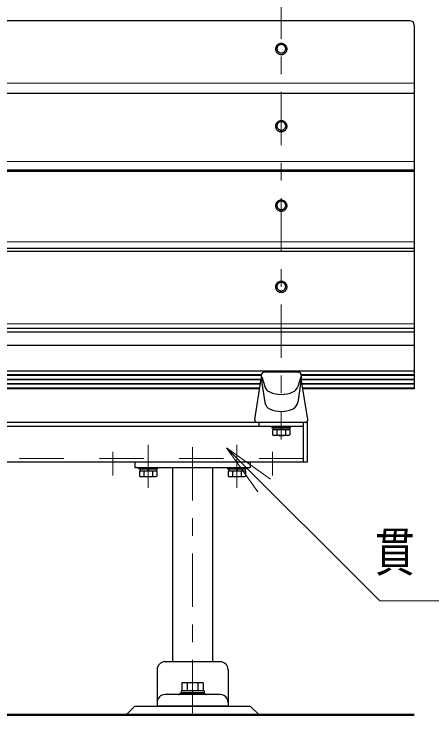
# Model space of a CAD drawing. Units: millimetres on the paper, scale 1:20. Extents: x -385 to 0, y 0 to 267.
# Drawn here: x -235.99 to -212.43, y 116.44 to 155.97 of the extents above; entities that cross this region are included whole.
import ezdxf

# ---------------------------------------------------------------- set-up
doc = ezdxf.new("R2010")
doc.units = ezdxf.units.MM
doc.linetypes.add('USER1', pattern=[4.5, 2.5, -2])
doc.linetypes.add('USER2', pattern=[6, 3, -1, 1, -1])
doc.layers.add('1_20', color=7, linetype='Continuous', lineweight=25)
doc.styles.add('ＭＳ ゴシック', font='')
doc.styles.get('ＭＳ ゴシック').set_extended_font_data('MS Gothic')

msp = doc.modelspace()

# ---------------------------------------------------------------- linework, layer by layer
at = {"layer": '1_20', "linetype": 'USER2', "lineweight": 13}
msp.add_line((-220.925, 157.583), (-220.925, 132.01), dxfattribs=at)
at = {"layer": '1_20'}
for p, q in [((-213.675, 155.6), (-303.175, 155.6)), ((-213.425, 155.35), (-213.425, 134.828)), ((-213.425, 151.494), (-303.425, 151.494)), ((-213.425, 147.174), (-303.425, 147.174)), ((-213.425, 147.09), (-303.425, 147.09)), ((-213.425, 142.745), (-303.425, 142.745)), ((-213.425, 142.577), (-303.425, 142.577)), ((-213.425, 138.229), (-303.425, 138.229)), ((-213.425, 138.022), (-303.425, 138.022)), ((-213.425, 137.287), (-303.425, 137.287)), ((-213.425, 135.84), (-303.425, 135.84)), ((-222.05, 135.618), (-257.3, 135.618)), ((-213.425, 135.618), (-219.8, 135.618)), ((-222.054, 135.369), (-257.3, 135.369)), ((-213.425, 135.369), (-219.795, 135.369)), ((-222.095, 135.121), (-257.255, 135.121)), ((-222.135, 134.872), (-257.214, 134.872)), ((-222.143, 134.828), (-257.207, 134.828)), ((-213.425, 135.121), (-219.755, 135.121)), ((-213.425, 134.872), (-219.714, 134.872)), ((-213.425, 134.828), (-219.707, 134.828)), ((-221.45, 132.715), (-220.4, 132.715)), ((-221.45, 132.715), (-221.45, 132.64)), ((-221.45, 132.64), (-220.4, 132.64)), ((-221.385, 132.64), (-221.385, 132.515)), ((-220.465, 132.64), (-221.385, 132.64)), ((-220.465, 132.515), (-221.385, 132.515)), ((-220.958, 132.64), (-220.925, 132.515)), ((-220.925, 132.64), (-220.891, 132.515)), ((-220.465, 132.64), (-220.465, 132.515)), ((-220.4, 132.64), (-220.4, 132.715)), ((-228.95, 130.39), (-227.9, 130.39)), ((-228.95, 130.39), (-228.95, 130.315)), ((-228.95, 130.315), (-227.9, 130.315)), ((-228.885, 130.315), (-228.885, 130.19)), ((-227.965, 130.315), (-228.885, 130.315)), ((-227.965, 130.19), (-228.885, 130.19)), ((-228.458, 130.315), (-228.425, 130.19)), ((-228.425, 130.315), (-228.391, 130.19)), ((-227.965, 130.315), (-227.965, 130.19)), ((-227.9, 130.315), (-227.9, 130.39)), ((-223.95, 130.39), (-222.9, 130.39)), ((-223.95, 130.39), (-223.95, 130.315)), ((-223.95, 130.315), (-222.9, 130.315)), ((-223.885, 130.315), (-223.885, 130.19)), ((-222.965, 130.315), (-223.885, 130.315)), ((-222.965, 130.19), (-223.885, 130.19)), ((-223.458, 130.315), (-223.425, 130.19)), ((-223.425, 130.315), (-223.391, 130.19)), ((-222.965, 130.315), (-222.965, 130.19)), ((-222.9, 130.315), (-222.9, 130.39)), ((-224.375, 119.44), (-227.475, 119.44)), ((-227.925, 118.99), (-227.925, 116.94)), ((-223.925, 118.99), (-223.925, 116.94)), ((-225.319, 118.255), (-226.531, 118.255)), ((-226.531, 118.255), (-226.531, 117.805)), ((-226.228, 118.255), (-226.228, 117.805)), ((-225.622, 118.255), (-225.622, 117.805)), ((-225.319, 118.255), (-225.319, 117.805)), ((-224.375, 117.59), (-227.475, 117.59)), ((-226.645, 117.619), (-226.604, 117.661)), ((-225.275, 117.805), (-226.575, 117.805)), ((-226.575, 117.805), (-226.575, 117.69)), ((-225.275, 117.69), (-226.575, 117.69)), ((-226.533, 117.69), (-225.316, 117.69)), ((-225.275, 117.805), (-225.275, 117.69)), ((-225.245, 117.661), (-225.204, 117.619)), ((-229.175, 116.94), (-229.675, 116.44)), ((-229.175, 116.94), (-222.675, 116.94)), ((-223.925, 116.94), (-227.925, 116.94)), ((-222.675, 116.94), (-222.175, 116.44))]:
    msp.add_line(p, q, dxfattribs=at)
at = {"layer": '1_20', "lineweight": 13}
for p, q in [((-213.425, 152.072), (-303.425, 152.072)), ((-213.425, 147.656), (-303.425, 147.656)), ((-213.425, 143.125), (-303.425, 143.125)), ((-213.425, 138.506), (-303.425, 138.506)), ((-222.05, 135.592), (-257.3, 135.592)), ((-222.058, 135.343), (-257.3, 135.343)), ((-213.425, 135.592), (-219.8, 135.592)), ((-213.425, 135.343), (-219.791, 135.343)), ((-222.099, 135.095), (-257.251, 135.095)), ((-213.425, 135.095), (-219.751, 135.095)), ((-222.24, 129.028), (-224.008, 131.503)), ((-224.008, 131.503), (-221.533, 129.735)), ((-224.008, 131.503), (-221.886, 129.382))]:
    msp.add_line(p, q, dxfattribs=at)
at = {"layer": '1_20', "color": 190}
for p, q in [((-222.05, 135.61), (-222.05, 135.396)), ((-219.8, 135.61), (-219.8, 135.396)), ((-222.423, 133.114), (-222.05, 135.396)), ((-222.05, 135.396), (-221.856, 134.071)), ((-222.022, 135.51), (-221.86, 134.973)), ((-219.8, 135.396), (-219.994, 134.071)), ((-219.827, 135.51), (-219.99, 134.973)), ((-219.427, 133.114), (-219.8, 135.396)), ((-219.575, 132.94), (-222.275, 132.94))]:
    msp.add_line(p, q, dxfattribs=at)
at = {"layer": '1_20', "color": 4, "linetype": 'USER2', "lineweight": 13}
for p, q in [((-220.925, 133.315), (-220.925, 131.974)), ((-228.425, 131.685), (-228.425, 129.247)), ((-223.425, 131.685), (-223.425, 129.247)), ((-230.425, 131.29), (-230.425, 129.949)), ((-225.925, 131.542), (-225.925, 116.44)), ((-221.425, 131.29), (-221.425, 129.949))]:
    msp.add_line(p, q, dxfattribs=at)
at = {"layer": '1_20', "color": 4}
for p, q in [((-219.45, 132.94), (-297.4, 132.94)), ((-222.175, 132.715), (-222.175, 132.94)), ((-219.675, 130.69), (-219.675, 132.94)), ((-219.45, 130.69), (-219.45, 132.94)), ((-219.675, 132.715), (-297.175, 132.715)), ((-219.45, 130.69), (-297.4, 130.69)), ((-229.175, 130.69), (-229.175, 130.39)), ((-222.675, 130.69), (-229.175, 130.69)), ((-222.675, 130.69), (-222.675, 130.39)), ((-229.175, 130.39), (-222.675, 130.39)), ((-227.05, 130.39), (-227.05, 119.44)), ((-224.8, 130.39), (-224.8, 119.44))]:
    msp.add_line(p, q, dxfattribs=at)
at = {"layer": '1_20', "color": 131}
for p, q in [((-220.434, 132.515), (-221.416, 132.515)), ((-221.416, 132.515), (-221.416, 132.24)), ((-221.17, 132.515), (-221.17, 132.24)), ((-220.679, 132.515), (-220.679, 132.24)), ((-220.434, 132.515), (-220.434, 132.24)), ((-221.416, 132.24), (-221.337, 132.195)), ((-220.512, 132.195), (-221.337, 132.195)), ((-220.434, 132.24), (-220.512, 132.195)), ((-227.934, 130.19), (-228.916, 130.19)), ((-228.916, 130.19), (-228.916, 129.915)), ((-228.67, 130.19), (-228.67, 129.915)), ((-228.179, 130.19), (-228.179, 129.915)), ((-227.934, 130.19), (-227.934, 129.915)), ((-222.934, 130.19), (-223.916, 130.19)), ((-223.916, 130.19), (-223.916, 129.915)), ((-223.67, 130.19), (-223.67, 129.915)), ((-223.179, 130.19), (-223.179, 129.915)), ((-222.934, 130.19), (-222.934, 129.915)), ((-228.916, 129.915), (-228.837, 129.87)), ((-228.012, 129.87), (-228.837, 129.87)), ((-227.934, 129.915), (-228.012, 129.87)), ((-223.916, 129.915), (-223.837, 129.87)), ((-223.012, 129.87), (-223.837, 129.87)), ((-222.934, 129.915), (-223.012, 129.87))]:
    msp.add_line(p, q, dxfattribs=at)
at = {"layer": '1_20', "color": 4, "linetype": 'USER1', "lineweight": 13}
msp.add_line((-219.675, 130.915), (-297.175, 130.915), dxfattribs=at)
at = {"layer": '1_20', "lineweight": 50}
msp.add_line((-287.175, 116.44), (-213.425, 116.44), dxfattribs=at)
at = {"layer": '1_20', "color": 4}
for points in [[(-221.25, 154), (-221.249, 153.973), (-221.245, 153.946), (-221.239, 153.92), (-221.23, 153.894), (-221.219, 153.869), (-221.206, 153.845), (-221.191, 153.823), (-221.174, 153.801), (-221.155, 153.781), (-221.134, 153.763), (-221.111, 153.747), (-221.087, 153.732), (-221.062, 153.72), (-221.036, 153.709), (-221.009, 153.701), (-220.981, 153.695), (-220.953, 153.692), (-220.925, 153.691), (-220.896, 153.692), (-220.868, 153.695), (-220.841, 153.701), (-220.814, 153.709), (-220.787, 153.72), (-220.762, 153.732), (-220.738, 153.747), (-220.716, 153.763), (-220.695, 153.781), (-220.676, 153.801), (-220.659, 153.823), (-220.643, 153.845), (-220.63, 153.869), (-220.619, 153.894), (-220.611, 153.92), (-220.605, 153.946), (-220.601, 153.973), (-220.6, 154), (-220.601, 154.027), (-220.605, 154.054), (-220.611, 154.08), (-220.619, 154.106), (-220.63, 154.13), (-220.643, 154.154), (-220.659, 154.177), (-220.676, 154.199), (-220.695, 154.218), (-220.716, 154.237), (-220.738, 154.253), (-220.762, 154.268), (-220.787, 154.28), (-220.814, 154.29), (-220.841, 154.298), (-220.868, 154.304), (-220.896, 154.308), (-220.925, 154.309), (-220.953, 154.308), (-220.981, 154.304), (-221.009, 154.298), (-221.036, 154.29), (-221.062, 154.28), (-221.087, 154.268), (-221.111, 154.253), (-221.134, 154.237), (-221.155, 154.218), (-221.174, 154.199), (-221.191, 154.177), (-221.206, 154.154), (-221.219, 154.13), (-221.23, 154.106), (-221.239, 154.08), (-221.245, 154.054), (-221.249, 154.027)], [(-221.175, 154.015), (-221.174, 153.995), (-221.171, 153.974), (-221.166, 153.954), (-221.16, 153.934), (-221.151, 153.915), (-221.141, 153.896), (-221.13, 153.879), (-221.116, 153.862), (-221.102, 153.847), (-221.085, 153.833), (-221.068, 153.821), (-221.05, 153.809), (-221.03, 153.8), (-221.01, 153.792), (-220.989, 153.786), (-220.968, 153.781), (-220.947, 153.778), (-220.925, 153.778), (-220.903, 153.778), (-220.881, 153.781), (-220.86, 153.786), (-220.839, 153.792), (-220.819, 153.8), (-220.8, 153.809), (-220.781, 153.821), (-220.764, 153.833), (-220.748, 153.847), (-220.733, 153.862), (-220.72, 153.879), (-220.708, 153.896), (-220.698, 153.915), (-220.69, 153.934), (-220.683, 153.954), (-220.679, 153.974), (-220.676, 153.995), (-220.675, 154.015), (-220.676, 154.036), (-220.679, 154.057), (-220.683, 154.077), (-220.69, 154.097), (-220.698, 154.116), (-220.708, 154.134), (-220.72, 154.152), (-220.733, 154.168), (-220.748, 154.183), (-220.764, 154.197), (-220.781, 154.21), (-220.8, 154.221), (-220.819, 154.231), (-220.839, 154.239), (-220.86, 154.245), (-220.881, 154.249), (-220.903, 154.252), (-220.925, 154.253), (-220.947, 154.252), (-220.968, 154.249), (-220.989, 154.245), (-221.01, 154.239), (-221.03, 154.231), (-221.05, 154.221), (-221.068, 154.21), (-221.085, 154.197), (-221.102, 154.183), (-221.116, 154.168), (-221.13, 154.152), (-221.141, 154.134), (-221.151, 154.116), (-221.16, 154.097), (-221.166, 154.077), (-221.171, 154.057), (-221.174, 154.036)], [(-221.25, 149.647), (-221.249, 149.62), (-221.245, 149.593), (-221.239, 149.567), (-221.23, 149.541), (-221.219, 149.516), (-221.206, 149.492), (-221.191, 149.469), (-221.174, 149.448), (-221.155, 149.428), (-221.134, 149.41), (-221.111, 149.393), (-221.087, 149.379), (-221.062, 149.367), (-221.036, 149.356), (-221.009, 149.348), (-220.981, 149.342), (-220.953, 149.339), (-220.925, 149.338), (-220.896, 149.339), (-220.868, 149.342), (-220.841, 149.348), (-220.814, 149.356), (-220.787, 149.367), (-220.762, 149.379), (-220.738, 149.393), (-220.716, 149.41), (-220.695, 149.428), (-220.676, 149.448), (-220.659, 149.469), (-220.643, 149.492), (-220.63, 149.516), (-220.619, 149.541), (-220.611, 149.567), (-220.605, 149.593), (-220.601, 149.62), (-220.6, 149.647), (-220.601, 149.674), (-220.605, 149.7), (-220.611, 149.727), (-220.619, 149.752), (-220.63, 149.777), (-220.643, 149.801), (-220.659, 149.824), (-220.676, 149.845), (-220.695, 149.865), (-220.716, 149.883), (-220.738, 149.9), (-220.762, 149.914), (-220.787, 149.927), (-220.814, 149.937), (-220.841, 149.945), (-220.868, 149.951), (-220.896, 149.955), (-220.925, 149.956), (-220.953, 149.955), (-220.981, 149.951), (-221.009, 149.945), (-221.036, 149.937), (-221.062, 149.927), (-221.087, 149.914), (-221.111, 149.9), (-221.134, 149.883), (-221.155, 149.865), (-221.174, 149.845), (-221.191, 149.824), (-221.206, 149.801), (-221.219, 149.777), (-221.23, 149.752), (-221.239, 149.727), (-221.245, 149.7), (-221.249, 149.674)], [(-221.175, 149.662), (-221.174, 149.641), (-221.171, 149.621), (-221.166, 149.601), (-221.16, 149.581), (-221.151, 149.562), (-221.141, 149.543), (-221.13, 149.526), (-221.116, 149.509), (-221.102, 149.494), (-221.085, 149.48), (-221.068, 149.467), (-221.05, 149.456), (-221.03, 149.447), (-221.01, 149.439), (-220.989, 149.432), (-220.968, 149.428), (-220.947, 149.425), (-220.925, 149.424), (-220.903, 149.425), (-220.881, 149.428), (-220.86, 149.432), (-220.839, 149.439), (-220.819, 149.447), (-220.8, 149.456), (-220.781, 149.467), (-220.764, 149.48), (-220.748, 149.494), (-220.733, 149.509), (-220.72, 149.526), (-220.708, 149.543), (-220.698, 149.562), (-220.69, 149.581), (-220.683, 149.601), (-220.679, 149.621), (-220.676, 149.641), (-220.675, 149.662), (-220.676, 149.683), (-220.679, 149.703), (-220.683, 149.724), (-220.69, 149.743), (-220.698, 149.763), (-220.708, 149.781), (-220.72, 149.799), (-220.733, 149.815), (-220.748, 149.83), (-220.764, 149.844), (-220.781, 149.857), (-220.8, 149.868), (-220.819, 149.878), (-220.839, 149.886), (-220.86, 149.892), (-220.881, 149.896), (-220.903, 149.899), (-220.925, 149.9), (-220.947, 149.899), (-220.968, 149.896), (-220.989, 149.892), (-221.01, 149.886), (-221.03, 149.878), (-221.05, 149.868), (-221.068, 149.857), (-221.085, 149.844), (-221.102, 149.83), (-221.116, 149.815), (-221.13, 149.799), (-221.141, 149.781), (-221.151, 149.763), (-221.16, 149.743), (-221.166, 149.724), (-221.171, 149.703), (-221.174, 149.683)], [(-221.25, 145.167), (-221.249, 145.14), (-221.245, 145.113), (-221.239, 145.087), (-221.23, 145.061), (-221.219, 145.036), (-221.206, 145.012), (-221.191, 144.989), (-221.174, 144.968), (-221.155, 144.948), (-221.134, 144.93), (-221.111, 144.914), (-221.087, 144.899), (-221.062, 144.887), (-221.036, 144.876), (-221.009, 144.868), (-220.981, 144.862), (-220.953, 144.859), (-220.925, 144.858), (-220.896, 144.859), (-220.868, 144.862), (-220.841, 144.868), (-220.814, 144.876), (-220.787, 144.887), (-220.762, 144.899), (-220.738, 144.914), (-220.716, 144.93), (-220.695, 144.948), (-220.676, 144.968), (-220.659, 144.989), (-220.643, 145.012), (-220.63, 145.036), (-220.619, 145.061), (-220.611, 145.087), (-220.605, 145.113), (-220.601, 145.14), (-220.6, 145.167), (-220.601, 145.194), (-220.605, 145.22), (-220.611, 145.247), (-220.619, 145.272), (-220.63, 145.297), (-220.643, 145.321), (-220.659, 145.344), (-220.676, 145.365), (-220.695, 145.385), (-220.716, 145.404), (-220.738, 145.42), (-220.762, 145.434), (-220.787, 145.447), (-220.814, 145.457), (-220.841, 145.465), (-220.868, 145.471), (-220.896, 145.475), (-220.925, 145.476), (-220.953, 145.475), (-220.981, 145.471), (-221.009, 145.465), (-221.036, 145.457), (-221.062, 145.447), (-221.087, 145.434), (-221.111, 145.42), (-221.134, 145.404), (-221.155, 145.385), (-221.174, 145.365), (-221.191, 145.344), (-221.206, 145.321), (-221.219, 145.297), (-221.23, 145.272), (-221.239, 145.247), (-221.245, 145.22), (-221.249, 145.194)], [(-221.175, 145.182), (-221.174, 145.161), (-221.171, 145.141), (-221.166, 145.121), (-221.16, 145.101), (-221.151, 145.082), (-221.141, 145.063), (-221.13, 145.046), (-221.116, 145.029), (-221.102, 145.014), (-221.085, 145), (-221.068, 144.987), (-221.05, 144.976), (-221.03, 144.967), (-221.01, 144.959), (-220.989, 144.953), (-220.968, 144.948), (-220.947, 144.945), (-220.925, 144.944), (-220.903, 144.945), (-220.881, 144.948), (-220.86, 144.953), (-220.839, 144.959), (-220.819, 144.967), (-220.8, 144.976), (-220.781, 144.987), (-220.764, 145), (-220.748, 145.014), (-220.733, 145.029), (-220.72, 145.046), (-220.708, 145.063), (-220.698, 145.082), (-220.69, 145.101), (-220.683, 145.121), (-220.679, 145.141), (-220.676, 145.161), (-220.675, 145.182), (-220.676, 145.203), (-220.679, 145.224), (-220.683, 145.244), (-220.69, 145.264), (-220.698, 145.283), (-220.708, 145.301), (-220.72, 145.319), (-220.733, 145.335), (-220.748, 145.35), (-220.764, 145.364), (-220.781, 145.377), (-220.8, 145.388), (-220.819, 145.398), (-220.839, 145.406), (-220.86, 145.412), (-220.881, 145.416), (-220.903, 145.419), (-220.925, 145.42), (-220.947, 145.419), (-220.968, 145.416), (-220.989, 145.412), (-221.01, 145.406), (-221.03, 145.398), (-221.05, 145.388), (-221.068, 145.377), (-221.085, 145.364), (-221.102, 145.35), (-221.116, 145.335), (-221.13, 145.319), (-221.141, 145.301), (-221.151, 145.283), (-221.16, 145.264), (-221.166, 145.244), (-221.171, 145.224), (-221.174, 145.203)], [(-221.25, 140.586), (-221.249, 140.56), (-221.245, 140.533), (-221.239, 140.506), (-221.23, 140.481), (-221.219, 140.456), (-221.206, 140.432), (-221.191, 140.409), (-221.174, 140.388), (-221.155, 140.368), (-221.134, 140.35), (-221.111, 140.333), (-221.087, 140.319), (-221.062, 140.306), (-221.036, 140.296), (-221.009, 140.288), (-220.981, 140.282), (-220.953, 140.279), (-220.925, 140.277), (-220.896, 140.279), (-220.868, 140.282), (-220.841, 140.288), (-220.814, 140.296), (-220.787, 140.306), (-220.762, 140.319), (-220.738, 140.333), (-220.716, 140.35), (-220.695, 140.368), (-220.676, 140.388), (-220.659, 140.409), (-220.643, 140.432), (-220.63, 140.456), (-220.619, 140.481), (-220.611, 140.506), (-220.605, 140.533), (-220.601, 140.56), (-220.6, 140.586), (-220.601, 140.613), (-220.605, 140.64), (-220.611, 140.666), (-220.619, 140.692), (-220.63, 140.717), (-220.643, 140.741), (-220.659, 140.764), (-220.676, 140.785), (-220.695, 140.805), (-220.716, 140.823), (-220.738, 140.84), (-220.762, 140.854), (-220.787, 140.867), (-220.814, 140.877), (-220.841, 140.885), (-220.868, 140.891), (-220.896, 140.894), (-220.925, 140.896), (-220.953, 140.894), (-220.981, 140.891), (-221.009, 140.885), (-221.036, 140.877), (-221.062, 140.867), (-221.087, 140.854), (-221.111, 140.84), (-221.134, 140.823), (-221.155, 140.805), (-221.174, 140.785), (-221.191, 140.764), (-221.206, 140.741), (-221.219, 140.717), (-221.23, 140.692), (-221.239, 140.666), (-221.245, 140.64), (-221.249, 140.613)], [(-221.175, 140.602), (-221.174, 140.581), (-221.171, 140.561), (-221.166, 140.54), (-221.16, 140.521), (-221.151, 140.501), (-221.141, 140.483), (-221.13, 140.466), (-221.116, 140.449), (-221.102, 140.434), (-221.085, 140.42), (-221.068, 140.407), (-221.05, 140.396), (-221.03, 140.386), (-221.01, 140.379), (-220.989, 140.372), (-220.968, 140.368), (-220.947, 140.365), (-220.925, 140.364), (-220.903, 140.365), (-220.881, 140.368), (-220.86, 140.372), (-220.839, 140.379), (-220.819, 140.386), (-220.8, 140.396), (-220.781, 140.407), (-220.764, 140.42), (-220.748, 140.434), (-220.733, 140.449), (-220.72, 140.466), (-220.708, 140.483), (-220.698, 140.501), (-220.69, 140.521), (-220.683, 140.54), (-220.679, 140.561), (-220.676, 140.581), (-220.675, 140.602), (-220.676, 140.623), (-220.679, 140.643), (-220.683, 140.663), (-220.69, 140.683), (-220.698, 140.702), (-220.708, 140.721), (-220.72, 140.738), (-220.733, 140.755), (-220.748, 140.77), (-220.764, 140.784), (-220.781, 140.797), (-220.8, 140.808), (-220.819, 140.817), (-220.839, 140.825), (-220.86, 140.832), (-220.881, 140.836), (-220.903, 140.839), (-220.925, 140.84), (-220.947, 140.839), (-220.968, 140.836), (-220.989, 140.832), (-221.01, 140.825), (-221.03, 140.817), (-221.05, 140.808), (-221.068, 140.797), (-221.085, 140.784), (-221.102, 140.77), (-221.116, 140.755), (-221.13, 140.738), (-221.141, 140.721), (-221.151, 140.702), (-221.16, 140.683), (-221.166, 140.663), (-221.171, 140.643), (-221.174, 140.623)]]:
    msp.add_lwpolyline(points, close=True, dxfattribs=at)
at = {"layer": '1_20', "lineweight": 13}
msp.add_lwpolyline([(-224.008, 131.503), (-215.377, 122.872), (-191.131, 122.872)], dxfattribs=at)
at = {"layer": '1_20'}
for centre, radius, start, end in [((-213.675, 155.35), 0.25, 0, 90), ((-227.475, 118.99), 0.45, 90, 180), ((-224.375, 118.99), 0.45, 0, 90), ((-227.475, 117.14), 0.45, 90, 180), ((-226.716, 117.69), 0.1, 270, 315.0005), ((-226.533, 117.59), 0.1, 90, 135), ((-225.316, 117.59), 0.1, 45, 90), ((-225.133, 117.69), 0.1, 225, 270), ((-224.375, 117.14), 0.45, 0, 90)]:
    msp.add_arc(centre, radius, start, end, dxfattribs=at)
at = {"layer": '1_20', "color": 190}
for centre, radius, start, end in [((-221.9, 135.61), 0.15, 91.6239, 180), ((-220.925, 101.218), 34.556, 88.3761, 91.6239), ((-219.95, 135.61), 0.15, 0, 88.3761), ((-221.381, 135.118), 0.5, 196.8037, 246.742), ((-220.468, 135.118), 0.5, 293.258, 343.1963), ((-220.925, 136.18), 1.656, 246.742, 293.258), ((-221.361, 134.144), 0.5, 188.3361, 247.8333), ((-220.489, 134.144), 0.5, 292.1667, 351.6639), ((-220.925, 135.215), 1.656, 247.8333, 292.1667), ((-222.275, 133.09), 0.15, 170.7133, 270), ((-219.575, 133.09), 0.15, 270, 9.2867)]:
    msp.add_arc(centre, radius, start, end, dxfattribs=at)
at = {"layer": '1_20', "color": 131}
for centre, radius, start, end in [((-221.293, 132.453), 0.245, 240, 300), ((-220.925, 132.884), 0.689, 249.136, 290.864), ((-220.557, 132.453), 0.245, 240, 300), ((-228.793, 130.128), 0.245, 240, 300), ((-228.425, 130.559), 0.689, 249.136, 290.864), ((-228.057, 130.128), 0.245, 240, 300), ((-223.793, 130.128), 0.245, 240, 300), ((-223.425, 130.559), 0.689, 249.136, 290.864), ((-223.057, 130.128), 0.245, 240, 300)]:
    msp.add_arc(centre, radius, start, end, dxfattribs=at)

# ---------------------------------------------------------------- texts
at = {"layer": '1_20', "insert": (-215.649, 125.522), "char_height": 2.199, "attachment_point": 4, "style": 'ＭＳ ゴシック'}
msp.add_mtext('\\T1.64;\\W0.75;貫：ＰＬ－４．５', dxfattribs=at)

doc.saveas('drawing.dxf')
